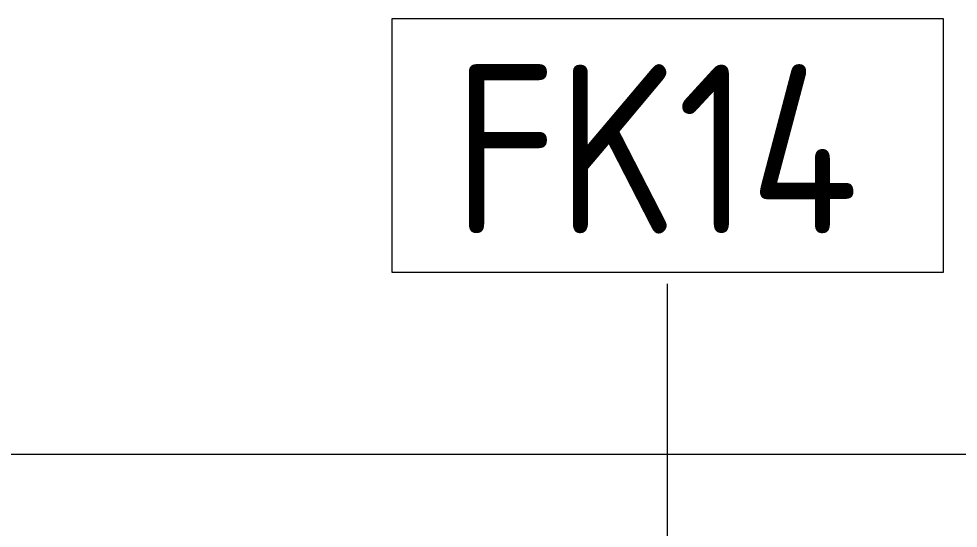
# Model space of a CAD drawing. Header units: millimetres. Extents: x 35524 to 235479, y -8553 to 29000.
# Drawn here: x 77250 to 78362, y 27263 to 27866 of the extents above; entities that cross this region are included whole.
import ezdxf

# ---------------------------------------------------------------- set-up
doc = ezdxf.new("R2010")
doc.units = ezdxf.units.MM
doc.layers.add('A-WALL-1', color=7, linetype='Continuous', lineweight=9, true_color=0xc0c0c0)
doc.layers.add('A-WALL-IDEN', color=7, linetype='Continuous', lineweight=9)
doc.styles.add('GOST Common_2', font='GOST_Common.ttf', dxfattribs={"width": 0.9, "height": 200})

# ---------------------------------------------------------------- blocks, each defined once
blk = doc.blocks.new('М_стена_0001 - Типоразмер_без рамки-25382661-План отделки стен 3 этажа в осях 12-23')
at = {"layer": 'A-WALL-IDEN'}
for p, q in [((3.258, 1.523), (-3.273, 1.523)), ((-3.273, 1.523), (-3.273, -1.477)), ((3.258, -1.477), (3.258, 1.523)), ((-3.273, -1.477), (3.258, -1.477))]:
    blk.add_line(p, q, dxfattribs=at)

msp = doc.modelspace()

# ---------------------------------------------------------------- linework, layer by layer
at = {"layer": 'A-WALL-1'}
msp.add_line((84860, 27350), (76350, 27350), dxfattribs=at)
at = {"layer": 'A-WALL-IDEN'}
msp.add_line((78018.2, 27025.1), (78018.2, 27552.1), dxfattribs=at)

# ---------------------------------------------------------------- block references
at = {"layer": 'A-WALL-IDEN', "xscale": 99.99999999999993, "yscale": 99.99999999999993, "zscale": 99.99999999999993}
msp.add_blockref('М_стена_0001 - Типоразмер_без рамки-25382661-План отделки стен 3 этажа в осях 12-23', (78019, 27713.6), dxfattribs=at)

# ---------------------------------------------------------------- texts
at = {"layer": 'A-WALL-IDEN', "insert": (77764.5, 27811.7), "char_height": 200, "width": 627.721, "attachment_point": 1, "style": 'GOST Common_2'}
msp.add_mtext('FK14', dxfattribs=at)

doc.saveas('drawing.dxf')
